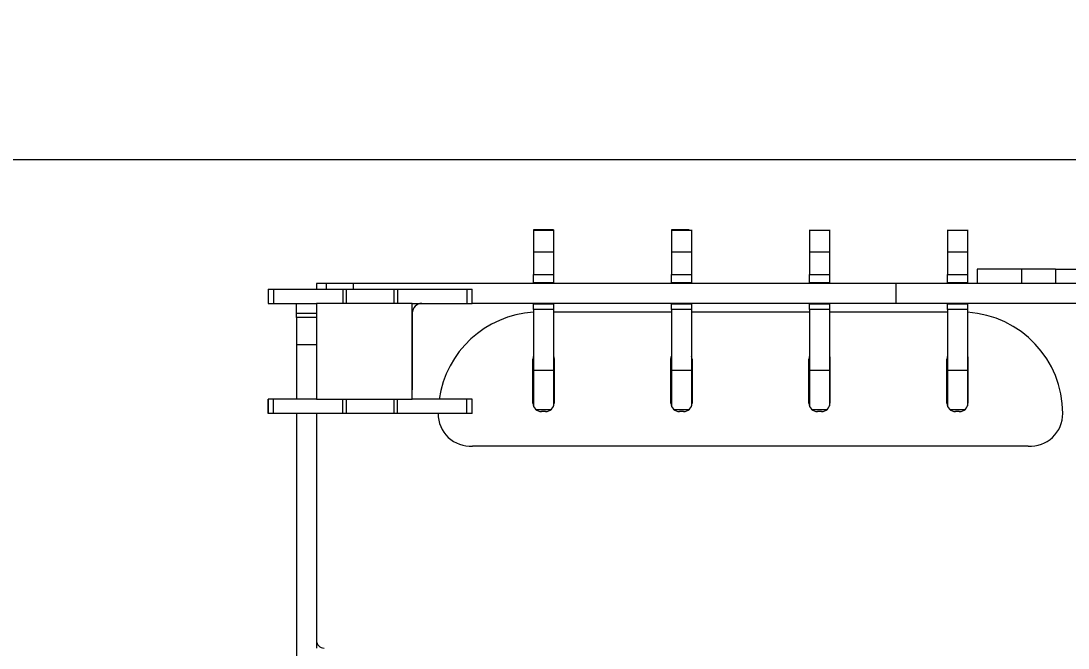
# Model space of a CAD drawing. Header units: millimetres. Extents: x -6276 to 7092, y -6092 to 4840.
# Drawn here: x -2629 to -1536, y 1781 to 2436 of the extents above; entities that cross this region are included whole.
import ezdxf

# ---------------------------------------------------------------- set-up
doc = ezdxf.new("R2010")
doc.units = ezdxf.units.MM
for name, color, linetype in [('DIKOM_ОБЪЕКТ', 7, 'Continuous'), ('DIKOM_РАЗМЕР_ЗОНА', 7, 'Continuous'), ('DIKOM_РАЗМЕР_ОБЪЕКТА', 7, 'Continuous')]:
    doc.layers.add(name, color=color, linetype=linetype)
doc.styles.add('style1', font='arial.ttf', dxfattribs={"width": 0.8})
doc.dimstyles.new('1-50', dxfattribs={"dimtxt": 300, "dimasz": 200, "dimexe": 100, "dimexo": 0, "dimgap": 100, "dimtad": 1, "dimtxsty": 'style1', "dimcen": 200, "dimclrd": 7, "dimclre": 7, "dimclrt": 7, "dimadec": 1, "dimazin": 2, "dimtfac": 1, "dimtmove": 0, "dimatfit": 2, "dimfxl": 0, "dimlwd": 25, "dimlwe": 18, "dimarcsym": 0})

# ---------------------------------------------------------------- blocks, each defined once
blk = doc.blocks.new('*D10')
at = {"layer": 'Defpoints', "color": 0, "transparency": 16777216}
for p in [(-3959.1, 2290.8), (-270.4, 2290.8), (-587.4, -4131.1)]:
    blk.add_point(p, dxfattribs=at)
at = {"layer": 'DIKOM_РАЗМЕР_ОБЪЕКТА', "color": 7, "lineweight": 18, "transparency": 16777216}
for p, q in [((-270.4, 2290.8), (-4059.1, 2290.8)), ((-587.4, -4131.1), (-4059.1, -4131.1))]:
    blk.add_line(p, q, dxfattribs=at)
at = {"layer": 'DIKOM_РАЗМЕР_ОБЪЕКТА', "color": 7, "lineweight": 25, "transparency": 16777216}
blk.add_line((-3959.1, -3931.1), (-3959.1, 2090.8), dxfattribs=at)
at = {"layer": 'DIKOM_РАЗМЕР_ОБЪЕКТА', "color": 7, "transparency": 16777216}
for points in [[(-3992.5, 2090.8), (-3925.8, 2090.8), (-3959.1, 2290.8)], [(-3992.5, -3931.1), (-3925.8, -3931.1), (-3959.1, -4131.1)]]:
    blk.add_solid(points, dxfattribs=at)
at = {"layer": 'DIKOM_РАЗМЕР_ОБЪЕКТА', "color": 7, "transparency": 16777216, "insert": (-4212.3, -993.6), "char_height": 300, "attachment_point": 5, "rotation": 90, "style": 'style1'}
blk.add_mtext('6400', dxfattribs=at)
blk = doc.blocks.new('*D11')
at = {"layer": 'Defpoints', "color": 0, "transparency": 16777216}
for p in [(5091.5, 2822), (5091.5, 1617.3), (-3517, 1330.8)]:
    blk.add_point(p, dxfattribs=at)
at = {"layer": 'DIKOM_РАЗМЕР_ОБЪЕКТА', "color": 7, "lineweight": 18, "transparency": 16777216}
for p, q in [((-3517, 1330.8), (-3517, 2922)), ((5091.5, 1617.3), (5091.5, 2922))]:
    blk.add_line(p, q, dxfattribs=at)
at = {"layer": 'DIKOM_РАЗМЕР_ОБЪЕКТА', "color": 7, "lineweight": 25, "transparency": 16777216}
blk.add_line((-3317, 2822), (4891.5, 2822), dxfattribs=at)
at = {"layer": 'DIKOM_РАЗМЕР_ОБЪЕКТА', "color": 7, "transparency": 16777216}
for points in [[(-3317, 2855.3), (-3317, 2788.6), (-3517, 2822)], [(4891.5, 2855.3), (4891.5, 2788.6), (5091.5, 2822)]]:
    blk.add_solid(points, dxfattribs=at)
at = {"layer": 'DIKOM_РАЗМЕР_ОБЪЕКТА', "color": 7, "transparency": 16777216, "insert": (300.5, 3075.2), "char_height": 300, "attachment_point": 5, "style": 'style1'}
blk.add_mtext('8600', dxfattribs=at)
blk = doc.blocks.new('*D13')
at = {"layer": 'Defpoints', "color": 0, "transparency": 16777216}
for p in [(-4017, 3652.1), (-5825.7, -6091.7), (-1087.4, -6091.7)]:
    blk.add_point(p, dxfattribs=at)
at = {"layer": 'DIKOM_РАЗМЕР_ЗОНА', "color": 7, "lineweight": 18, "transparency": 16777216}
for p, q in [((-4017, 3652.1), (-5925.7, 3652.1)), ((-1087.4, -6091.7), (-5925.7, -6091.7))]:
    blk.add_line(p, q, dxfattribs=at)
at = {"layer": 'DIKOM_РАЗМЕР_ЗОНА', "color": 7, "lineweight": 25, "transparency": 16777216}
blk.add_line((-5825.7, 3452.1), (-5825.7, -5891.7), dxfattribs=at)
at = {"layer": 'DIKOM_РАЗМЕР_ЗОНА', "color": 7, "transparency": 16777216}
for points in [[(-5859, 3452.1), (-5792.3, 3452.1), (-5825.7, 3652.1)], [(-5859, -5891.7), (-5792.3, -5891.7), (-5825.7, -6091.7)]]:
    blk.add_solid(points, dxfattribs=at)
at = {"layer": 'DIKOM_РАЗМЕР_ЗОНА', "color": 7, "transparency": 16777216, "insert": (-6078.8, -955.3), "char_height": 300, "attachment_point": 5, "rotation": 90, "style": 'style1'}
blk.add_mtext('9800', dxfattribs=at)

msp = doc.modelspace()

# ---------------------------------------------------------------- linework, layer by layer
at = {"layer": 'DIKOM_ОБЪЕКТ', "color": 7, "linetype": 'Continuous', "lineweight": 15}
for p, q in [((-2072.913, 2217.773), (-2093.913, 2217.773)), ((-2093.913, 2217.773), (-2093.913, 2216.962)), ((-2072.913, 2216.962), (-2093.913, 2216.962)), ((-2093.913, 2216.962), (-2093.913, 2194.264)), ((-2072.913, 2217.773), (-2072.913, 2216.962)), ((-2072.913, 2216.962), (-2072.913, 2194.264)), ((-1931.228, 2217.773), (-1949.913, 2217.773)), ((-1949.913, 2217.773), (-1949.913, 2216.962)), ((-1928.913, 2216.962), (-1949.913, 2216.962)), ((-1949.913, 2216.962), (-1949.913, 2194.264)), ((-1928.913, 2217.773), (-1928.913, 2216.962)), ((-1928.913, 2216.962), (-1928.913, 2194.264)), ((-1805.913, 2217.773), (-1805.913, 2216.962)), ((-1784.913, 2216.962), (-1805.913, 2216.962)), ((-1805.913, 2216.962), (-1805.913, 2194.264)), ((-1784.913, 2217.773), (-1784.913, 2216.962)), ((-1784.913, 2216.962), (-1784.913, 2194.264)), ((-1661.913, 2217.773), (-1661.913, 2216.962)), ((-1640.913, 2216.962), (-1661.913, 2216.962)), ((-1661.913, 2216.962), (-1661.913, 2194.264)), ((-1640.913, 2217.773), (-1640.913, 2216.962)), ((-1640.913, 2216.962), (-1640.913, 2194.264)), ((-2072.913, 2194.264), (-2093.913, 2194.264)), ((-2093.913, 2194.264), (-2093.913, 2170.939)), ((-2072.913, 2194.264), (-2072.913, 2170.939)), ((-1928.913, 2194.264), (-1949.913, 2194.264)), ((-1949.913, 2194.264), (-1949.913, 2170.939)), ((-1928.913, 2194.264), (-1928.913, 2170.939)), ((-1784.913, 2194.264), (-1805.913, 2194.264)), ((-1805.913, 2194.264), (-1805.913, 2170.939)), ((-1784.913, 2194.264), (-1784.913, 2170.939)), ((-1640.913, 2194.264), (-1661.913, 2194.264)), ((-1661.913, 2194.264), (-1661.913, 2170.939)), ((-1640.913, 2194.264), (-1640.913, 2170.939)), ((-1630.74, 2176.796), (-1630.74, 2161.796)), ((-1584.51, 2176.796), (-1630.74, 2176.796)), ((-1584.51, 2176.796), (-1584.51, 2161.796)), ((-1549.042, 2176.796), (-1584.51, 2176.796)), ((-1549.042, 2176.796), (-1549.042, 2161.796)), ((-1549.042, 2176.796), (-1470.419, 2176.796)), ((-2093.913, 2170.939), (-2072.913, 2170.939)), ((-2093.913, 2162.296), (-2093.913, 2170.939)), ((-2072.913, 2170.939), (-2072.913, 2162.296)), ((-1949.913, 2170.939), (-1928.913, 2170.939)), ((-1949.913, 2162.296), (-1949.913, 2170.939)), ((-1928.913, 2170.939), (-1928.913, 2162.296)), ((-1805.913, 2170.939), (-1784.913, 2170.939)), ((-1805.913, 2162.296), (-1805.913, 2170.939)), ((-1784.913, 2170.939), (-1784.913, 2162.296)), ((-1661.913, 2170.939), (-1640.913, 2170.939)), ((-1661.913, 2162.296), (-1661.913, 2170.939)), ((-1640.913, 2170.939), (-1640.913, 2162.296)), ((-2370.832, 2155.796), (-2370.832, 2140.796)), ((-2370.832, 2155.796), (-2370.768, 2155.796)), ((-2370.768, 2155.796), (-2370.768, 2140.796)), ((-2370.768, 2155.796), (-2365.388, 2155.796)), ((-2365.388, 2155.796), (-2365.388, 2140.796)), ((-2365.388, 2155.796), (-2292.968, 2155.796)), ((-2310.413, 2161.796), (-2320.413, 2161.796)), ((-2320.413, 2161.696), (-2320.413, 2161.796)), ((-2320.413, 2161.696), (-2320.413, 2155.796)), ((-2310.413, 2161.696), (-2320.413, 2161.696)), ((-2310.413, 2161.796), (-2310.413, 2155.796)), ((-2281.835, 2161.796), (-2310.413, 2161.796)), ((-2292.968, 2155.796), (-2292.968, 2140.796)), ((-2292.968, 2155.796), (-2289.439, 2155.796)), ((-2289.439, 2155.796), (-2289.439, 2140.796)), ((-2289.439, 2155.796), (-2239.371, 2155.796)), ((-1715.362, 2161.796), (-2281.835, 2161.796)), ((-2281.835, 2155.796), (-2281.835, 2161.796)), ((-2239.371, 2140.796), (-2239.371, 2155.796)), ((-2239.371, 2155.796), (-2235.842, 2155.796)), ((-2235.842, 2155.796), (-2235.842, 2140.796)), ((-2235.842, 2155.796), (-2163.426, 2155.796)), ((-2163.426, 2155.796), (-2163.426, 2140.796)), ((-2163.426, 2155.796), (-2158.088, 2155.796)), ((-2158.088, 2155.796), (-2158.088, 2140.796)), ((-2158.088, 2155.796), (-2158.025, 2155.796)), ((-2158.025, 2140.796), (-2158.025, 2155.796)), ((-2072.913, 2162.296), (-2093.913, 2162.296)), ((-2093.913, 2162.296), (-2093.913, 2161.796)), ((-2072.913, 2162.296), (-2072.913, 2161.796)), ((-1928.913, 2162.296), (-1949.913, 2162.296)), ((-1949.913, 2162.296), (-1949.913, 2161.796)), ((-1928.913, 2162.296), (-1928.913, 2161.796)), ((-1784.913, 2162.296), (-1805.913, 2162.296)), ((-1805.913, 2162.296), (-1805.913, 2161.796)), ((-1784.913, 2162.296), (-1784.913, 2161.796)), ((-1715.362, 2140.796), (-1715.362, 2161.796)), ((-1225.464, 2161.796), (-1715.362, 2161.796)), ((-1640.913, 2162.296), (-1661.913, 2162.296)), ((-1661.913, 2162.296), (-1661.913, 2161.796)), ((-1640.913, 2162.296), (-1640.913, 2161.796)), ((-2370.832, 2140.796), (-2370.768, 2140.796)), ((-2370.768, 2140.796), (-2365.388, 2140.796)), ((-2365.388, 2140.796), (-2320.413, 2140.796)), ((-2341.413, 2130.796), (-2341.413, 2140.796)), ((-2320.413, 2140.796), (-2320.413, 2040.796)), ((-2220.413, 2140.796), (-2320.413, 2140.796)), ((-2220.413, 2040.796), (-2220.413, 2140.796)), ((-2220.413, 2140.796), (-2163.426, 2140.796)), ((-2163.426, 2140.796), (-2158.088, 2140.796)), ((-2158.088, 2140.796), (-2158.025, 2140.796)), ((-1715.362, 2140.796), (-2158.025, 2140.796)), ((-2093.913, 2140.796), (-2093.913, 2140.296)), ((-2093.913, 2140.296), (-2072.913, 2140.296)), ((-2093.913, 2134.419), (-2093.913, 2140.296)), ((-2072.913, 2134.419), (-2093.913, 2134.419)), ((-2093.913, 2134.419), (-2093.913, 2071.224)), ((-2072.913, 2140.796), (-2072.913, 2140.296)), ((-2072.913, 2140.296), (-2072.913, 2134.419)), ((-2072.913, 2134.419), (-2072.913, 2071.224)), ((-1949.913, 2131.773), (-2072.913, 2131.773)), ((-1949.913, 2140.796), (-1949.913, 2140.296)), ((-1949.913, 2140.296), (-1928.913, 2140.296)), ((-1949.913, 2134.419), (-1949.913, 2140.296)), ((-1928.913, 2134.419), (-1949.913, 2134.419)), ((-1949.913, 2134.419), (-1949.913, 2071.224)), ((-1928.913, 2140.796), (-1928.913, 2140.296)), ((-1928.913, 2140.296), (-1928.913, 2134.419)), ((-1928.913, 2134.419), (-1928.913, 2071.224)), ((-1805.913, 2131.773), (-1928.913, 2131.773)), ((-1805.913, 2140.796), (-1805.913, 2140.296)), ((-1805.913, 2140.296), (-1784.913, 2140.296)), ((-1805.913, 2134.419), (-1805.913, 2140.296)), ((-1784.913, 2134.419), (-1805.913, 2134.419)), ((-1805.913, 2134.419), (-1805.913, 2071.224)), ((-1784.913, 2140.796), (-1784.913, 2140.296)), ((-1784.913, 2140.296), (-1784.913, 2134.419)), ((-1784.913, 2134.419), (-1784.913, 2071.224)), ((-1661.913, 2131.773), (-1784.913, 2131.773)), ((-1520.413, 2140.796), (-1715.362, 2140.796)), ((-1661.913, 2140.796), (-1661.913, 2140.296)), ((-1661.913, 2140.296), (-1640.913, 2140.296)), ((-1661.913, 2134.419), (-1661.913, 2140.296)), ((-1640.913, 2134.419), (-1661.913, 2134.419)), ((-1661.913, 2134.419), (-1661.913, 2071.224)), ((-1640.913, 2140.796), (-1640.913, 2140.296)), ((-1640.913, 2140.296), (-1640.913, 2134.419)), ((-1640.913, 2134.419), (-1640.913, 2071.224)), ((-2341.413, 2126.005), (-2341.413, 2130.796)), ((-2341.413, 2130.796), (-2320.413, 2130.796)), ((-2320.413, 2126.005), (-2341.413, 2126.005)), ((-2341.413, 2126.005), (-2341.413, 2097.427)), ((-2220.411, 2130.796), (-2220.411, 2050.796)), ((-2320.413, 2097.427), (-2341.413, 2097.427)), ((-2341.413, 2097.427), (-2341.413, 2040.796)), ((-2094.413, 2036.773), (-2094.413, 2082.773)), ((-2072.413, 2082.773), (-2072.413, 2036.773)), ((-1950.413, 2036.773), (-1950.413, 2082.773)), ((-1928.413, 2082.773), (-1928.413, 2036.773)), ((-1806.413, 2036.773), (-1806.413, 2082.773)), ((-1784.413, 2082.773), (-1784.413, 2036.773)), ((-1662.413, 2036.773), (-1662.413, 2082.773)), ((-1640.413, 2082.773), (-1640.413, 2036.773)), ((-2093.913, 2071.224), (-2072.913, 2071.224)), ((-2093.913, 2071.224), (-2093.913, 2033.815)), ((-2072.913, 2071.224), (-2072.913, 2033.815)), ((-1949.913, 2071.224), (-1928.913, 2071.224)), ((-1949.913, 2071.224), (-1949.913, 2033.815)), ((-1928.913, 2071.224), (-1928.913, 2033.815)), ((-1805.913, 2071.224), (-1784.913, 2071.224)), ((-1805.913, 2071.224), (-1805.913, 2033.815)), ((-1784.913, 2071.224), (-1784.913, 2033.815)), ((-1661.913, 2071.224), (-1640.913, 2071.224)), ((-1661.913, 2071.224), (-1661.913, 2033.815)), ((-1640.913, 2071.224), (-1640.913, 2033.815)), ((-2220.411, 2050.796), (-2220.413, 2050.606)), ((-2370.785, 2040.796), (-2370.785, 2025.796)), ((-2370.721, 2040.796), (-2370.785, 2040.796)), ((-2370.721, 2025.796), (-2370.721, 2040.796)), ((-2365.384, 2040.796), (-2370.721, 2040.796)), ((-2365.384, 2025.796), (-2365.384, 2040.796)), ((-2320.413, 2040.796), (-2365.384, 2040.796)), ((-2320.413, 2040.796), (-2220.413, 2040.796)), ((-2292.968, 2025.796), (-2292.968, 2040.796)), ((-2289.439, 2040.796), (-2289.439, 2025.796)), ((-2239.371, 2025.796), (-2239.371, 2040.796)), ((-2235.842, 2025.796), (-2235.842, 2040.796)), ((-2163.422, 2040.796), (-2220.413, 2040.796)), ((-2163.422, 2025.796), (-2163.422, 2040.796)), ((-2158.041, 2040.796), (-2163.422, 2040.796)), ((-2158.041, 2025.796), (-2158.041, 2040.796)), ((-2157.977, 2040.796), (-2158.041, 2040.796)), ((-2157.977, 2025.796), (-2157.977, 2040.796)), ((-2370.721, 2025.796), (-2370.785, 2025.796)), ((-2365.384, 2025.796), (-2370.721, 2025.796)), ((-2292.968, 2025.796), (-2365.384, 2025.796)), ((-2341.413, 2025.796), (-2341.413, 1530.954)), ((-2320.413, 2025.796), (-2320.413, 1780.796)), ((-2320.411, 2025.796), (-2320.411, 1788.796)), ((-2289.439, 2025.796), (-2292.968, 2025.796)), ((-2239.371, 2025.796), (-2289.439, 2025.796)), ((-2235.842, 2025.796), (-2239.371, 2025.796)), ((-2163.422, 2025.796), (-2235.842, 2025.796)), ((-2158.041, 2025.796), (-2163.422, 2025.796)), ((-2157.977, 2025.796), (-2158.041, 2025.796)), ((-2075.756, 2029.773), (-2091.07, 2029.773)), ((-2081.413, 2027.773), (-2085.413, 2027.773)), ((-1931.756, 2029.773), (-1947.07, 2029.773)), ((-1937.413, 2027.773), (-1941.413, 2027.773)), ((-1787.756, 2029.773), (-1803.07, 2029.773)), ((-1793.413, 2027.773), (-1797.413, 2027.773)), ((-1643.756, 2029.773), (-1659.07, 2029.773)), ((-1649.413, 2027.773), (-1653.413, 2027.773)), ((-1577.413, 1991.773), (-2157.413, 1991.773))]:
    msp.add_line(p, q, dxfattribs=at)
at = {"layer": 'DIKOM_ОБЪЕКТ', "color": 7, "linetype": 'Continuous', "lineweight": 15, "flags": 128}
for points in [[(-2093.913, 2085.731), (-2094.24, 2084.529), (-2094.413, 2082.773)], [(-2072.913, 2085.731), (-2072.586, 2084.529), (-2072.413, 2082.773)], [(-1950.413, 2082.773), (-1950.24, 2084.529), (-1949.913, 2085.731)], [(-1928.413, 2082.773), (-1928.586, 2084.529), (-1928.913, 2085.731)], [(-1805.913, 2085.731), (-1806.24, 2084.529), (-1806.413, 2082.773)], [(-1784.913, 2085.731), (-1784.586, 2084.529), (-1784.413, 2082.773)], [(-1661.913, 2085.731), (-1662.24, 2084.529), (-1662.413, 2082.773)], [(-1640.913, 2085.731), (-1640.586, 2084.529), (-1640.413, 2082.773)]]:
    msp.add_lwpolyline(points, dxfattribs=at)
at = {"layer": 'DIKOM_ОБЪЕКТ', "color": 7, "linetype": 'Continuous', "lineweight": 15}
for centre, radius, start, end in [((-2210.411, 2130.796), 10, 90, 180), ((-2087.413, 2025.773), 106, 93.515626, 171.852437), ((-1647.413, 2025.773), 106, 0, 86.484374), ((-2085.413, 2036.773), 9, 180, 270), ((-2081.413, 2036.773), 9, 270, 0), ((-1941.413, 2036.773), 9, 180, 270), ((-1937.413, 2036.773), 9, 270, 0), ((-1797.413, 2036.773), 9, 180, 270), ((-1793.413, 2036.773), 9, 270, 0), ((-1653.413, 2036.773), 9, 180, 270), ((-1649.413, 2036.773), 9, 270, 0), ((-2159.578, 2025.54), 33.836, 179.604433, 273.668721), ((-1575.248, 2025.54), 33.836, 266.331279, 0.395567), ((-2312.411, 1788.796), 8, 180, 270)]:
    msp.add_arc(centre, radius, start, end, dxfattribs=at)

# ---------------------------------------------------------------- dimensions: what is measured, and where the dimension line sits
at = {"layer": 'DIKOM_РАЗМЕР_ЗОНА'}
dim = msp.add_linear_dim(base=(-5825.658, -6091.674), p1=(-4017.007, 3652.125), p2=(-1087.413, -6091.674), angle=90, text='9800', dimstyle='1-50', dxfattribs=at)
dim.commit()
dim.dimension.update_dxf_attribs({"geometry": '*D13', "text_midpoint": (-5825.658, -955.277), "dimtype": 160})
at = {"layer": 'DIKOM_РАЗМЕР_ОБЪЕКТА'}
dim = msp.add_linear_dim(base=(5091.516, 2821.983), p1=(-3517.007, 1330.796), p2=(5091.516, 1617.296), text='8600', dimstyle='1-50', dxfattribs=at)
dim.commit()
dim.dimension.update_dxf_attribs({"geometry": '*D11', "text_midpoint": (300.537, 2821.983), "dimtype": 160})
dim = msp.add_linear_dim(base=(-3959.136, 2290.796), p1=(-587.413, -4131.098), p2=(-270.413, 2290.796), angle=90, text='6400', dimstyle='1-50', dxfattribs=at)
dim.commit()
dim.dimension.update_dxf_attribs({"geometry": '*D10', "text_midpoint": (-3959.136, -993.645), "dimtype": 160})

doc.saveas('drawing.dxf')
